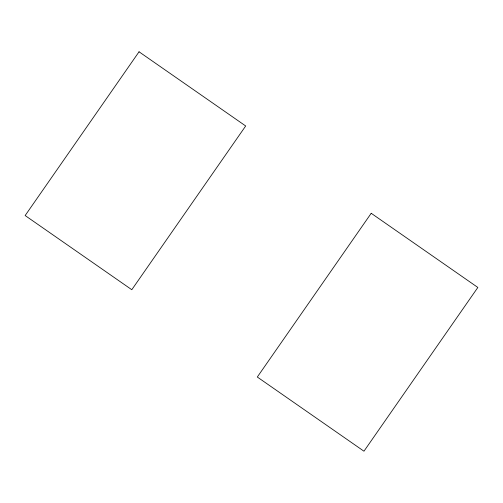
<?xml version="1.0" encoding="UTF-8"?>
<svg xmlns="http://www.w3.org/2000/svg" width="503" height="503" viewBox="0 0 503 503"><rect width="100%" height="100%" fill="white"/><g stroke="black" fill="none" stroke-linecap="round" stroke-linejoin="round"><path stroke-width="0.75" d="M139.042 51.796L25.15 215.542L131.792 289.715L245.69 125.976L139.042 51.796M371.208 213.285L257.31 377.024L363.958 451.204L477.85 287.458L371.208 213.285"/></g></svg>
